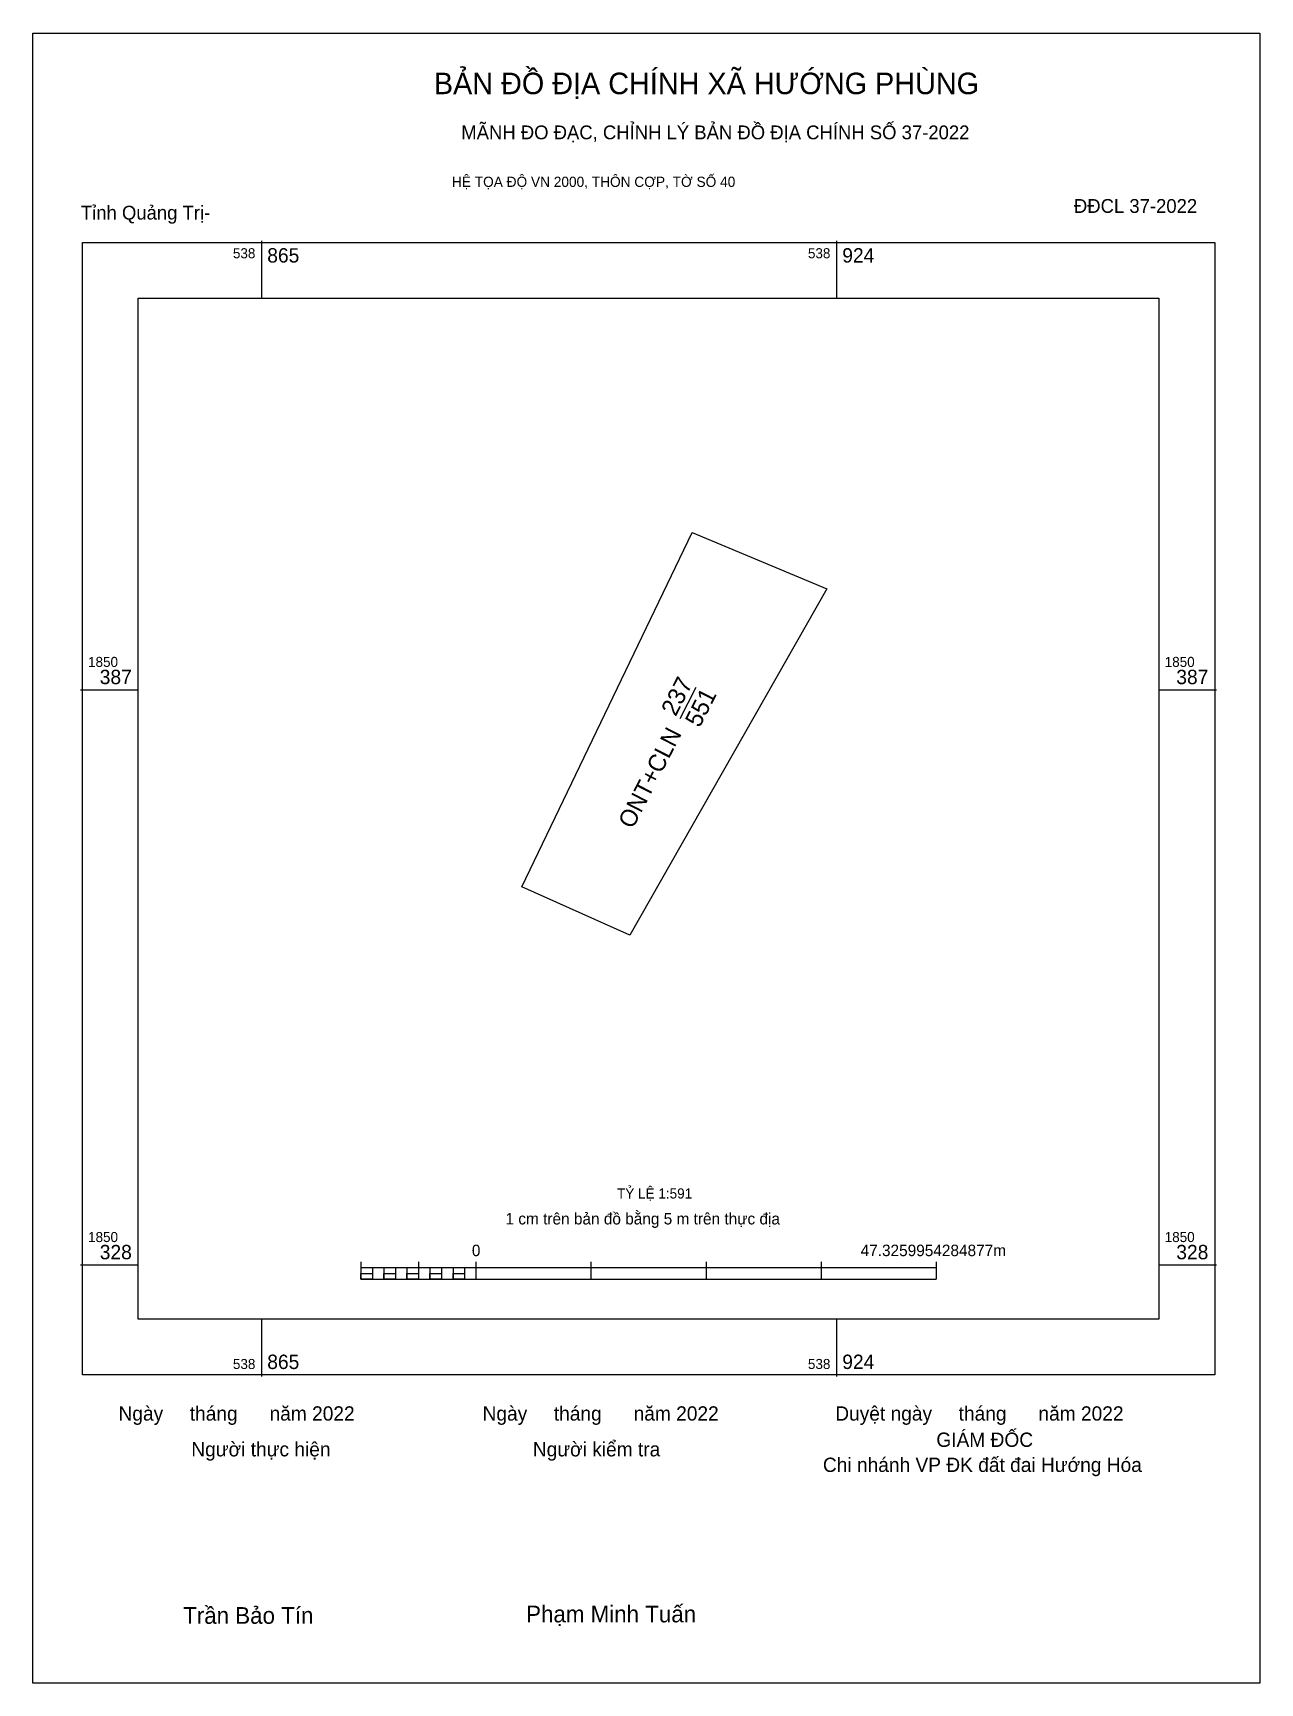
# Model space of a CAD drawing. Extents: x 538842 to 538968, y 1850285 to 1850455.
import ezdxf

# ---------------------------------------------------------------- set-up
doc = ezdxf.new("R2010")
doc.units = 0
for name, color, linetype in [('Level 10', 7, 'Continuous'), ('Level 13', 7, 'Continuous'), ('Level 15', 7, 'Continuous'), ('Level 27', 7, 'Continuous'), ('Level 6', 7, 'Continuous'), ('Level 62', 7, 'Continuous'), ('Level 63', 7, 'Continuous'), ('Level 9', 7, 'Continuous')]:
    doc.layers.add(name, color=color, linetype=linetype)

msp = doc.modelspace()

# ---------------------------------------------------------------- linework, layer by layer
at = {"layer": 'Level 10'}
msp.add_line((538908.68, 1850384.34), (538910.33, 1850387.55), dxfattribs=at)
msp.add_lwpolyline([(538923.77, 1850397.68), (538903.51, 1850362.05), (538892.41, 1850367), (538909.93, 1850403.46)], close=True, dxfattribs=at)
at = {"layer": 'Level 15'}
msp.add_lwpolyline([(538842.11, 1850454.84), (538968.33, 1850454.84), (538968.33, 1850285.11), (538842.11, 1850285.11)], close=True, dxfattribs=at)
at = {"layer": 'Level 27'}
for p, q in [((538909.93, 1850403.46), (538909.92, 1850403.46)), ((538923.77, 1850397.68), (538923.78, 1850397.68)), ((538903.51, 1850362.05), (538903.5, 1850362.04))]:
    msp.add_line(p, q, dxfattribs=at)
at = {"layer": 'Level 62'}
msp.add_lwpolyline([(538852.92, 1850427.56), (538957.93, 1850427.56), (538957.93, 1850322.55), (538852.92, 1850322.55)], close=True, dxfattribs=at)
at = {"layer": 'Level 63'}
for p, q in [((538865.62, 1850433.48), (538865.62, 1850427.56)), ((538924.77, 1850433.48), (538924.77, 1850427.56)), ((538847.01, 1850387.26), (538852.92, 1850387.26)), ((538957.93, 1850387.26), (538963.85, 1850387.26)), ((538847.01, 1850328.11), (538852.92, 1850328.11)), ((538875.85, 1850328.43), (538875.85, 1850326.66)), ((538875.85, 1850327.84), (538935.01, 1850327.84)), ((538877.03, 1850327.84), (538877.03, 1850326.66)), ((538878.22, 1850327.84), (538878.22, 1850326.66)), ((538879.4, 1850327.84), (538879.4, 1850326.66)), ((538880.58, 1850327.84), (538880.58, 1850326.66)), ((538881.77, 1850328.43), (538881.77, 1850326.66)), ((538881.77, 1850327.84), (538881.77, 1850326.66)), ((538882.95, 1850327.84), (538882.95, 1850326.66)), ((538884.13, 1850327.84), (538884.13, 1850326.66)), ((538885.32, 1850327.84), (538885.32, 1850326.66)), ((538886.5, 1850327.84), (538886.5, 1850326.66)), ((538887.68, 1850328.43), (538887.68, 1850326.66)), ((538887.68, 1850327.84), (538887.68, 1850326.66)), ((538899.51, 1850328.43), (538899.51, 1850326.66)), ((538911.35, 1850328.43), (538911.35, 1850326.66)), ((538923.18, 1850328.43), (538923.18, 1850326.66)), ((538935.01, 1850328.43), (538935.01, 1850326.66)), ((538957.93, 1850328.11), (538963.85, 1850328.11)), ((538875.85, 1850326.66), (538935.01, 1850326.66)), ((538865.62, 1850322.55), (538865.62, 1850316.64)), ((538924.77, 1850322.55), (538924.77, 1850316.64))]:
    msp.add_line(p, q, dxfattribs=at)
for points in [[(538847.19, 1850433.3), (538963.67, 1850433.3), (538963.67, 1850316.82), (538847.19, 1850316.82)], [(538875.85, 1850327.25), (538877.03, 1850327.25), (538877.03, 1850326.66), (538875.85, 1850326.66)], [(538875.85, 1850327.25), (538877.03, 1850327.25), (538877.03, 1850326.66), (538875.85, 1850326.66)], [(538878.22, 1850327.25), (538879.4, 1850327.25), (538879.4, 1850326.66), (538878.22, 1850326.66)], [(538880.58, 1850327.25), (538881.77, 1850327.25), (538881.77, 1850326.66), (538880.58, 1850326.66)], [(538882.95, 1850327.25), (538884.13, 1850327.25), (538884.13, 1850326.66), (538882.95, 1850326.66)], [(538885.32, 1850327.25), (538886.5, 1850327.25), (538886.5, 1850326.66), (538885.32, 1850326.66)]]:
    msp.add_lwpolyline(points, close=True, dxfattribs=at)

# ---------------------------------------------------------------- texts
at = {"layer": 'Level 13'}
for s, p in [('237', (538908.22, 1850384.46)), ('551', (538910.68, 1850383.31)), ('ONT+CLN', (538903.8, 1850372.88))]:
    msp.add_text(s, height=1.775, rotation=62.8097, dxfattribs=at).set_placement(p)
at = {"layer": 'Level 6'}
msp.add_text('TỶ LỆ 1:591', height=1.0399, dxfattribs=at).set_placement((538902.19, 1850334.95))
at = {"layer": 'Level 63'}
for s, height, p in [('BẢN ĐỒ ĐỊA CHÍNH XÃ HƯỚNG PHÙNG', 2.2147, (538883.35, 1850448.55)), ('MÃNH ĐO ĐẠC, CHỈNH LÝ BẢN ĐỒ ĐỊA CHÍNH SỐ 37-2022', 1.4211, (538886.17, 1850443.91)), ('HỆ TỌA ĐỘ VN 2000, THÔN CỢP, TỜ SỐ 40', 1.052, (538885.21, 1850439.01)), ('538', 1.035, (538862.68, 1850431.67)), ('865', 1.479, (538866.21, 1850431.23)), ('538', 1.035, (538921.83, 1850431.67)), ('924', 1.479, (538925.36, 1850431.23)), ('1850', 1.035, (538847.78, 1850389.63)), ('1850', 1.035, (538958.53, 1850389.63)), ('387', 1.479, (538848.98, 1850387.86)), ('387', 1.479, (538959.72, 1850387.86)), ('1 cm trên bản đồ bằng 5 m trên thực địa', 1.1831, (538890.72, 1850332.28)), ('1850', 1.035, (538847.78, 1850330.47)), ('1850', 1.035, (538958.53, 1850330.47)), ('328', 1.479, (538848.98, 1850328.7)), ('0', 1.18, (538887.26, 1850329.02)), ('47.3259954284877m', 1.1831, (538927.25, 1850329.02)), ('328', 1.479, (538959.72, 1850328.7)), ('865', 1.479, (538866.21, 1850317.41)), ('924', 1.479, (538925.36, 1850317.41)), ('538', 1.035, (538862.68, 1850317.41)), ('538', 1.035, (538921.83, 1850317.41)), ('Ngày     tháng      năm 2022', 1.472, (538850.91, 1850312.1)), ('Ngày     tháng      năm 2022', 1.472, (538888.36, 1850312.1)), ('Duyệt ngày     tháng      năm 2022', 1.472, (538924.64, 1850312.1)), ('GIÁM ĐỐC', 1.472, (538935.04, 1850309.4)), ('Người thực hiện', 1.472, (538858.4, 1850308.42)), ('Người kiểm tra', 1.472, (538893.53, 1850308.42)), ('Chi nhánh VP ĐK đất đai Hướng Hóa', 1.472, (538923.37, 1850306.82)), ('Trần Bảo Tín', 1.717, (538857.56, 1850291.2)), ('Phạm Minh Tuấn', 1.717, (538892.84, 1850291.35))]:
    msp.add_text(s, height=height, dxfattribs=at).set_placement(p)
at = {"layer": 'Level 9'}
for s, p in [('ĐĐCL 37-2022', (538949.19, 1850436.34)), ('Tỉnh Quảng Trị-', (538847.04, 1850435.65))]:
    msp.add_text(s, height=1.4211, dxfattribs=at).set_placement(p)

doc.saveas('drawing.dxf')
